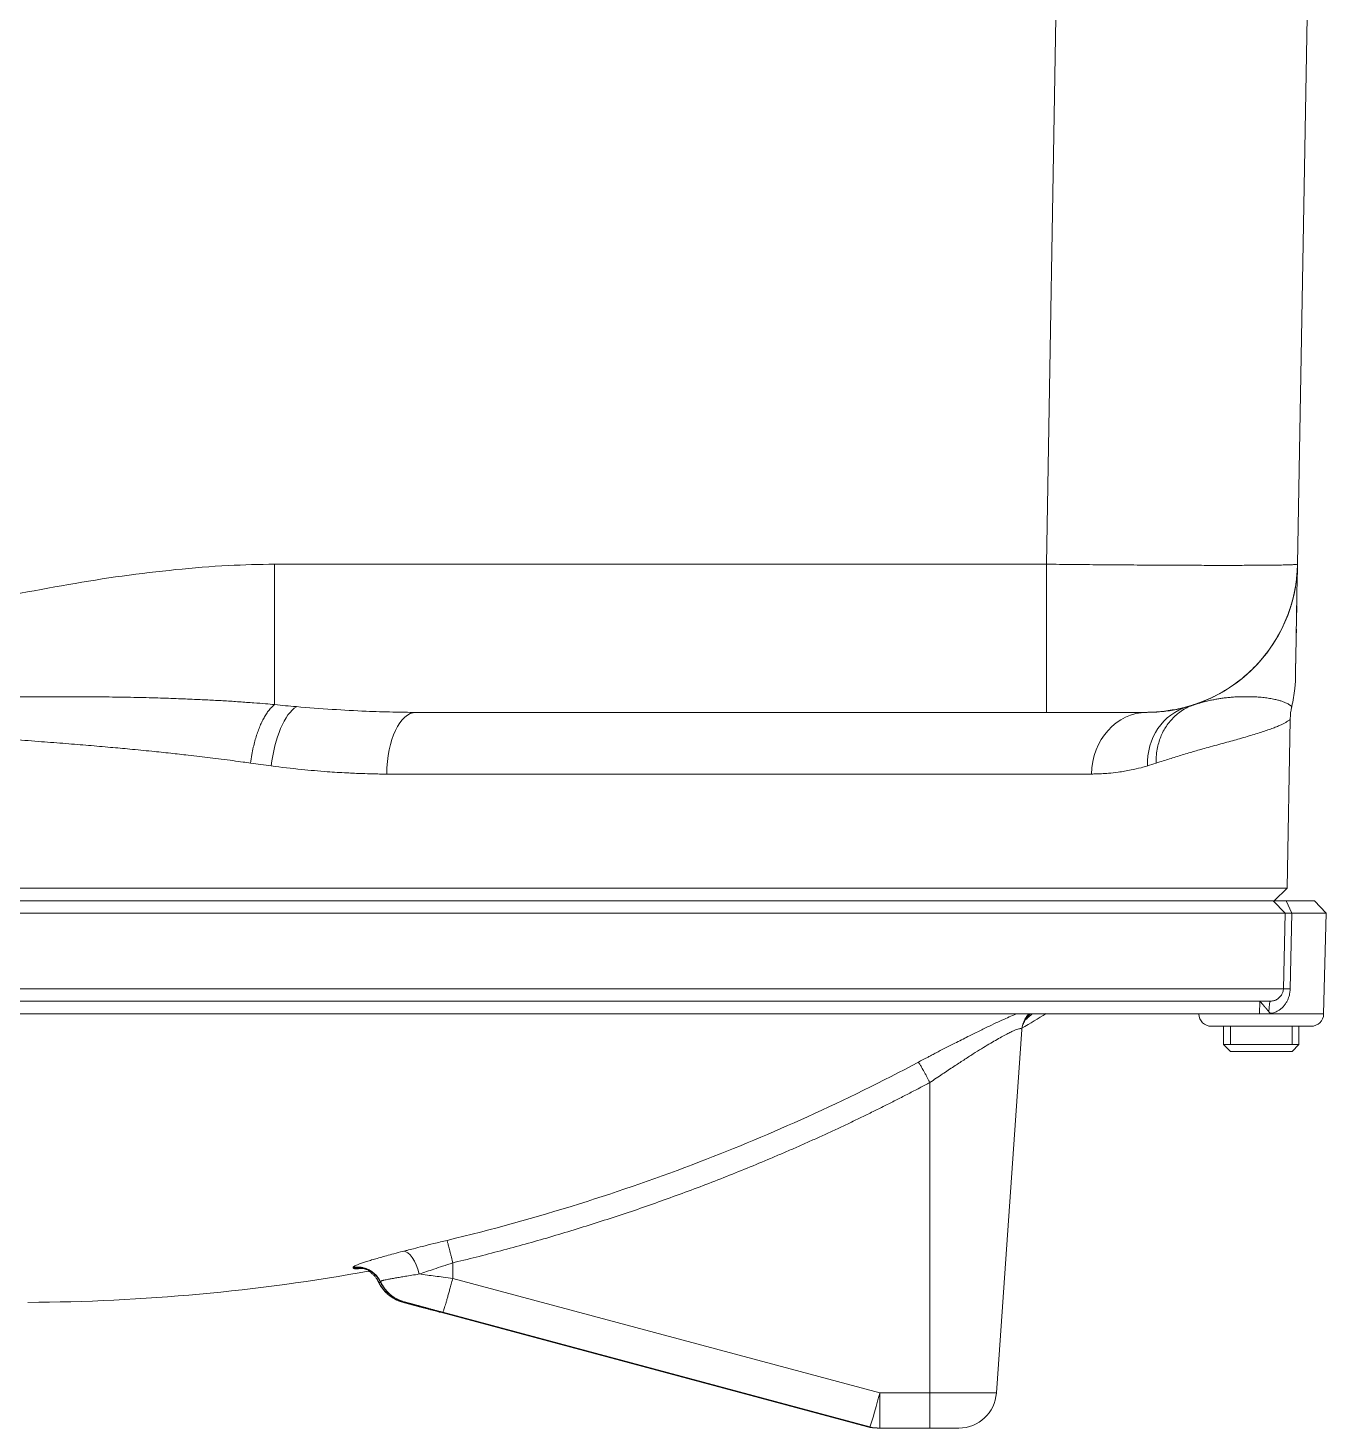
# Model space of a CAD drawing. Header units: millimetres. Extents: x -728 to 992, y -670 to 797.
# Drawn here: x 34.8 to 138.3, y -492.5 to -381 of the extents above; entities that cross this region are included whole.
import ezdxf

# ---------------------------------------------------------------- set-up
doc = ezdxf.new("R2010")
doc.units = ezdxf.units.MM
doc.linetypes.add('K5LT_THIN', pattern=[0])

# ---------------------------------------------------------------- blocks, each defined once
blk = doc.blocks.new('U12')
at = {"color": 7, "linetype": 'K5LT_THIN', "lineweight": 18}
for p, q in [((135.89, -423.67), (138.32, -284.48)), ((115.89, -423.67), (118.28, -286.45)), ((54.42, -423.67), (54.42, -434.85)), ((54.42, -423.67), (115.89, -423.67)), ((115.89, -423.67), (115.89, -435.47)), ((135.89, -423.67), (135.88, -424.22)), ((135.89, -423.67), (135.89, -423.67)), ((135.89, -423.67), (135.89, -423.67)), ((135.88, -424.22), (135.87, -424.82)), ((135.88, -424.22), (135.87, -424.82)), ((135.87, -424.82), (135.84, -426.11)), ((135.87, -424.82), (135.86, -425.13)), ((135.84, -426.11), (135.76, -431.13)), ((135.83, -426.98), (135.82, -427.52)), ((135.84, -426.11), (135.83, -426.6)), ((135.81, -427.8), (135.8, -428.32)), ((135.8, -428.84), (135.78, -429.46)), ((135.77, -430.14), (135.77, -430.14)), ((135.76, -431.13), (135.74, -432.07)), ((135.76, -431.13), (135.74, -432.01)), ((127.67, -434.85), (127.7, -434.84)), ((127.67, -434.85), (127.7, -434.84)), ((65.69, -435.47), (115.89, -435.47)), ((115.89, -435.47), (118.23, -435.47)), ((123.89, -435.47), (115.89, -435.47)), ((115.89, -435.47), (115.89, -435.47)), ((123.89, -435.47), (123.89, -435.47)), ((135.07, -449.47), (135.3, -436.03)), ((63.35, -440.38), (119.47, -440.38)), ((-135.07, -449.47), (135.07, -449.47)), ((135.07, -449.47), (134.03, -450.47)), ((-135, -451.46), (134.91, -451.46)), ((-134.05, -450.47), (133.96, -450.47)), ((133.96, -450.47), (134.99, -450.47)), ((134.91, -451.46), (133.96, -450.47)), ((134.91, -451.46), (134.76, -457.49)), ((134.99, -450.47), (137.23, -450.47)), ((135.44, -451.46), (134.99, -450.47)), ((135.44, -451.46), (135.3, -457.49)), ((135.44, -451.46), (136.93, -451.46)), ((136.93, -451.46), (138.18, -451.46)), ((138.18, -451.46), (137.23, -450.47)), ((137.97, -459.49), (138.18, -451.46)), ((134.76, -457.49), (-134.84, -457.49)), ((133.73, -458.47), (-133.84, -458.47)), ((132.89, -458.47), (132.87, -459.47)), ((132.87, -459.47), (-132.97, -459.47)), ((128.03, -459.49), (128.02, -459.47)), ((136.77, -459.49), (128.03, -459.49)), ((128.03, -459.49), (128.03, -459.49)), ((129.03, -460.47), (129.03, -460.47)), ((136.97, -460.47), (129.03, -460.47)), ((130, -460.47), (130, -461.92)), ((130.54, -460.47), (130.54, -461.92)), ((132.87, -459.47), (133.72, -459.47)), ((133.72, -459.43), (133.72, -459.47)), ((135.46, -460.47), (135.46, -461.92)), ((136, -460.47), (136, -461.92)), ((137.97, -459.49), (136.77, -459.49)), ((111.9, -489.67), (113.92, -460.74)), ((113.92, -460.74), (113.92, -460.74)), ((113.92, -460.74), (113.92, -460.74)), ((136, -461.92), (130, -461.92)), ((130, -461.92), (130.54, -462.47)), ((130.05, -461.92), (130, -461.92)), ((135.95, -461.92), (130.05, -461.92)), ((135.46, -462.47), (130.54, -462.47)), ((136, -461.92), (135.46, -462.47)), ((136, -461.92), (135.95, -461.92)), ((106.61, -464.95), (106.6, -489.67)), ((68.61, -479.32), (68.61, -480.56)), ((60.67, -479.68), (60.66, -479.68)), ((60.69, -479.73), (60.69, -479.73)), ((102.62, -489.67), (68.61, -480.56)), ((62.63, -480.72), (62.63, -480.72)), ((62.63, -480.72), (62.63, -480.72)), ((62.68, -480.81), (62.68, -480.8)), ((62.68, -480.81), (62.69, -480.84)), ((62.85, -480.84), (62.84, -480.81)), ((62.85, -480.84), (62.85, -480.84)), ((62.85, -480.84), (62.85, -480.84)), ((64.62, -482.44), (64.62, -482.44)), ((67.63, -483.25), (101.65, -492.36)), ((67.63, -483.25), (101.65, -492.36)), ((101.67, -492.36), (67.66, -483.25)), ((67.79, -483.25), (101.8, -492.36)), ((67.79, -483.25), (101.8, -492.36)), ((101.83, -492.36), (67.82, -483.25)), ((106.6, -489.67), (102.62, -489.67)), ((111.9, -489.67), (106.6, -489.67)), ((101.65, -492.36), (101.67, -492.36)), ((101.8, -492.36), (101.83, -492.36)), ((102.42, -492.47), (102.45, -492.47)), ((102.58, -492.47), (102.45, -492.47)), ((102.58, -492.47), (102.61, -492.47)), ((106.59, -492.47), (102.61, -492.47)), ((108.91, -492.47), (106.59, -492.47))]:
    blk.add_line(p, q, dxfattribs=at)
for centre, radius, start, end in [((123.89, -423.47), 12, 270, 359), ((123.89, -423.47), 12, 270, 270.0000181421785), ((123.89, -423.47), 12, 280.6951, 284.5091), ((34.07, -325.46), 157, 300.5781, 301.4016), ((129.03, -459.47), 1, 181.5, 270), ((136.97, -459.47), 1, 270, 358.5), ((34.07, -325.46), 157, 270.2556, 280.2483), ((108.91, -489.47), 3, 270, 356), ((102.42, -489.47), 3, 255.001, 270), ((102.58, -489.47), 3, 255.001, 270)]:
    blk.add_arc(centre, radius, start, end, dxfattribs=at)
for centre, major_axis, ratio, start_param, end_param in [((56.15, -439.83), (-0.62, -4.96), 0.399621, 3.442613, 4.744362), ((65.69, -440.47), (0, -5), 0.468479, 3.141593, 4.694936), ((123.89, -440.47), (0, -5), 0.883475, 3.141593, 4.694936), ((128.51, -439.83), (1.36, -4.81), 0.909706, 3.143759, 4.443341), ((133.73, -459.47), (0, 1), 0.123224, 0, 1.419721), ((65.06, -480.34), (-0.5, 1.94), 0.443499, 4.669463, 6.189851), ((65.4, -479.54), (0, -3), 0.999991, 5.147734, 6.021386), ((65.4, -479.54), (0, -3), 0.999991, 5.158853, 6.021386), ((65.56, -479.54), (0, -3), 0.999991, 5.147766, 6.021386), ((65.55, -479.54), (0, -3), 0.999991, 5.1588, 6.021386), ((102.61, -489.47), (0.78, 2.9), 0.022187, 3.142689, 4.646055), ((102.61, -489.47), (0, 3), 0.004236, 3.141593, 4.642576), ((106.59, -489.47), (0, 3), 0.004236, 3.141593, 4.642576), ((102.42, -489.47), (0, -3), 0.999991, 6.021386, 6.283185), ((102.42, -489.47), (0.78, 2.9), 0.014004, 3.140496, 3.141593), ((102.45, -489.47), (0.78, 2.9), 0.022187, 3.142689, 3.293098), ((102.45, -489.47), (0, -3), 0.999991, 6.021386, 6.283185), ((102.58, -489.47), (0.78, 2.9), 0.014004, 3.140496, 3.141593), ((102.58, -489.47), (0, -3), 0.999991, 6.021386, 6.283185), ((102.61, -489.47), (0, -3), 0.999991, 6.021386, 6.283185), ((102.45, -489.47), (0, 3), 0.004236, 3.141593, 3.185681)]:
    blk.add_ellipse(centre, major_axis=major_axis, ratio=ratio, start_param=start_param, end_param=end_param, dxfattribs=at)
for points, knots in [([(-54.42, -423.67), (-51.65, -423.77), (-48.89, -423.87), (-43.25, -424.44), (-40.39, -424.88), (-34.63, -425.86), (-31.71, -426.47), (-25.85, -427.72), (-22.9, -428.44), (-16.96, -429.79), (-13.98, -430.58), (-8, -431.7), (-5, -432.35), (1, -432.6), (4, -432.3), (9.99, -431.49), (12.99, -430.69), (18.94, -429.38), (21.92, -428.63), (27.81, -427.31), (30.74, -426.65), (36.55, -425.53), (39.44, -425), (45.13, -424.23), (47.96, -423.92), (51.97, -423.71), (53.2, -423.69), (54.42, -423.67)], [0, 0, 0, 0, 0.080358, 0.080358, 0.160716, 0.160716, 0.241074, 0.241074, 0.321432, 0.321432, 0.401791, 0.401791, 0.482149, 0.482149, 0.562507, 0.562507, 0.642865, 0.642865, 0.723223, 0.723223, 0.803581, 0.803581, 0.883939, 0.883939, 0.964297, 0.964297, 1, 1, 1, 1]), ([(115.89, -435.47), (116.14, -435.47), (116.38, -435.47), (116.86, -435.47), (117.11, -435.47), (117.68, -435.47), (118, -435.47), (118.64, -435.47), (118.96, -435.47), (119.52, -435.47), (119.77, -435.47), (120.17, -435.47), (120.33, -435.47), (120.74, -435.47), (120.98, -435.47), (121.44, -435.47), (121.65, -435.47), (122.06, -435.47), (122.25, -435.47), (122.62, -435.47), (122.8, -435.47), (123.11, -435.47), (123.25, -435.47), (123.48, -435.47), (123.55, -435.47), (123.65, -435.47), (123.66, -435.47), (123.74, -435.47), (123.8, -435.47), (123.84, -435.47), (123.85, -435.47), (123.87, -435.47), (123.87, -435.47), (123.88, -435.47), (123.88, -435.47), (123.88, -435.47), (123.88, -435.47), (123.87, -435.47), (123.87, -435.47), (123.87, -435.47), (123.87, -435.47), (123.86, -435.47), (123.86, -435.47), (123.86, -435.47), (123.85, -435.47), (123.85, -435.47), (123.85, -435.47), (123.85, -435.47), (123.85, -435.47), (123.85, -435.47), (123.85, -435.47), (123.85, -435.47), (123.86, -435.47), (123.86, -435.47), (123.87, -435.47), (123.88, -435.47), (123.88, -435.47), (123.89, -435.47), (123.89, -435.47), (123.9, -435.47), (123.91, -435.47), (123.92, -435.47), (123.92, -435.47), (123.96, -435.47), (123.99, -435.46), (124.05, -435.46), (124.08, -435.46), (124.12, -435.46), (124.13, -435.46), (124.18, -435.46), (124.23, -435.46), (124.31, -435.46), (124.33, -435.46), (124.42, -435.45), (124.48, -435.45), (124.62, -435.44), (124.71, -435.44), (124.86, -435.43), (124.93, -435.42), (125, -435.41), (125, -435.41), (125.09, -435.4), (125.18, -435.4), (125.41, -435.37), (125.54, -435.35), (125.85, -435.31), (126.02, -435.28), (126.43, -435.19), (126.66, -435.13), (126.92, -435.08), (126.94, -435.07), (127.06, -435.04), (127.15, -435.01), (127.39, -434.94), (127.53, -434.9), (128.05, -434.71), (128.43, -434.58), (129.3, -434.19), (129.8, -433.92), (130.75, -433.33), (131.2, -432.99), (132.07, -432.26), (132.47, -431.87), (133.23, -431.02), (133.58, -430.57), (134.2, -429.62), (134.48, -429.13), (134.96, -428.12), (135.17, -427.6), (135.5, -426.54), (135.63, -426.01), (135.81, -424.94), (135.86, -424.4), (135.88, -423.8), (135.88, -423.74), (135.89, -423.68)], [0.002338, 0.002338, 0.002338, 0.002338, 0.729279, 0.729279, 1.458559, 1.458559, 2.457941, 2.457941, 3.464167, 3.464167, 4.307911, 4.307911, 4.867822, 4.867822, 5.794572, 5.794572, 6.696494, 6.696494, 7.612027, 7.612027, 8.622671, 8.622671, 9.620176, 9.620176, 10.521748, 10.521748, 10.607962, 10.607962, 11.59123, 11.59123, 11.930172, 11.930172, 12.091889, 12.091889, 12.124427, 12.124427, 12.156965, 12.156965, 12.186503, 12.186503, 12.219041, 12.219041, 12.251579, 12.251579, 12.284117, 12.284117, 12.316655, 12.316655, 12.349193, 12.349193, 12.381732, 12.381732, 12.41427, 12.41427, 12.446808, 12.446808, 12.463347, 12.463347, 12.469546, 12.469546, 12.496808, 12.496808, 12.502084, 12.502084, 12.602511, 12.602511, 12.692779, 12.692779, 12.712666, 12.712666, 12.860698, 12.860698, 12.932976, 12.932976, 13.112247, 13.112247, 13.373595, 13.373595, 13.570702, 13.570702, 13.575064, 13.575064, 13.84735, 13.84735, 14.254832, 14.254832, 14.772565, 14.772565, 15.489512, 15.489512, 15.554461, 15.554461, 15.858557, 15.858557, 16.295105, 16.295105, 17.495186, 17.495186, 19.158753, 19.158753, 20.840942, 20.840942, 22.532673, 22.532673, 24.224718, 24.224718, 25.907668, 25.907668, 27.572317, 27.572317, 29.209931, 29.209931, 30.811734, 30.811734, 30.99164, 30.99164, 30.99164, 30.99164]), ([(135.89, -423.68), (135.89, -423.69), (135.89, -423.69), (135.88, -423.75), (135.88, -423.79), (135.88, -423.89), (135.88, -423.95), (135.88, -424.01), (135.88, -424.01), (135.87, -424.02), (135.87, -424.02), (135.87, -424.07), (135.87, -424.12), (135.86, -424.24), (135.86, -424.31), (135.83, -424.62), (135.81, -424.87), (135.71, -425.59), (135.61, -426.06), (135.35, -427.06), (135.18, -427.57), (134.75, -428.59), (134.5, -429.09), (133.94, -430.05), (133.62, -430.51), (132.91, -431.4), (132.53, -431.81), (131.7, -432.59), (131.26, -432.95), (130.33, -433.6), (129.85, -433.9), (128.84, -434.41), (128.33, -434.63), (127.75, -434.83), (127.71, -434.84), (127.43, -434.93), (127.19, -434.99), (126.94, -435.07), (126.92, -435.08), (126.66, -435.14), (126.43, -435.19), (126.2, -435.24), (126.19, -435.24), (125.79, -435.29), (125.4, -435.36), (125, -435.41), (125, -435.41), (124.86, -435.43), (124.73, -435.44), (124.37, -435.46), (124.14, -435.46), (123.91, -435.47), (123.9, -435.47), (123.89, -435.47)], [0.015918, 0.015918, 0.015918, 0.015918, 0.047753, 0.047753, 0.31014, 0.31014, 0.633394, 0.633394, 0.652114, 0.652114, 0.67044, 0.67044, 0.939767, 0.939767, 1.336064, 1.336064, 2.703962, 2.703962, 5.423842, 5.423842, 8.494397, 8.494397, 11.621558, 11.621558, 14.789502, 14.789502, 17.981357, 17.981357, 21.179426, 21.179426, 24.365681, 24.365681, 27.522303, 27.522303, 27.770264, 27.770264, 29.169318, 29.169318, 29.292018, 29.292018, 30.632715, 30.632715, 30.645321, 30.645321, 32.906915, 32.906915, 32.915157, 32.915157, 33.679783, 33.679783, 34.943947, 34.943947, 35, 35, 35, 35]), ([(135.43, -435), (135.54, -434.53), (135.62, -434.07), (135.71, -433.2), (135.73, -432.68), (135.73, -432.58), (135.73, -432.58), (135.73, -432.57), (135.73, -432.57), (135.73, -432.56), (135.73, -432.56), (135.73, -432.55), (135.73, -432.55), (135.73, -432.55), (135.73, -432.55), (135.73, -432.54), (135.73, -432.54), (135.73, -432.54), (135.73, -432.54), (135.73, -432.53), (135.73, -432.52), (135.73, -432.51), (135.73, -432.5), (135.73, -432.48), (135.73, -432.47), (135.73, -432.46), (135.73, -432.45), (135.73, -432.41), (135.73, -432.39), (135.73, -432.33), (135.74, -432.3), (135.74, -432.22), (135.74, -432.18), (135.74, -432.1), (135.74, -432.07), (135.74, -432), (135.74, -431.96), (135.74, -431.92), (135.74, -431.92), (135.74, -431.92)], [0.009068, 0.009068, 0.009068, 0.009068, 4.865586, 4.865586, 8.529155, 8.529155, 8.912016, 8.912016, 9.260883, 9.260883, 9.609751, 9.609751, 9.942659, 9.942659, 10.275568, 10.275568, 10.608476, 10.608476, 10.941385, 10.941385, 12.307516, 12.307516, 13.673647, 13.673647, 15.039778, 15.039778, 16.40591, 16.40591, 19.401384, 19.401384, 22.396858, 22.396858, 25.829224, 25.829224, 28.245126, 28.245126, 30.661028, 30.661028, 30.70432, 30.70432, 30.70432, 30.70432]), ([(135.74, -432.07), (135.74, -432.07), (135.74, -432.07), (135.74, -432.07), (135.74, -432.07), (135.74, -432.08), (135.74, -432.08), (135.74, -432.09), (135.74, -432.09), (135.74, -432.1), (135.74, -432.11), (135.74, -432.14), (135.74, -432.16), (135.74, -432.21), (135.74, -432.23), (135.74, -432.29), (135.73, -432.32), (135.73, -432.37), (135.73, -432.4), (135.73, -432.44), (135.73, -432.47), (135.73, -432.51), (135.73, -432.53), (135.73, -432.57), (135.73, -432.39), (135.73, -432.43), (135.73, -432.46), (135.73, -432.48), (135.73, -432.49), (135.73, -432.5), (135.73, -432.5), (135.73, -432.51), (135.73, -432.5), (135.73, -432.51), (135.73, -432.48), (135.73, -432.48), (135.73, -432.69), (135.73, -432.69)], [8.43841, 8.43841, 8.43841, 8.43841, 8.44276, 8.44276, 8.490568, 8.490568, 8.549635, 8.549635, 8.66777, 8.66777, 8.904039, 8.904039, 9.376578, 9.376578, 10.132288, 10.132288, 10.887998, 10.887998, 11.643707, 11.643707, 12.399417, 12.399417, 13.155127, 13.155127, 13.910837, 13.910837, 14.666546, 14.666546, 15.422256, 15.422256, 16.177966, 16.177966, 16.933676, 16.933676, 17.689386, 17.689386, 18, 18, 18, 18]), ([(-54.42, -434.85), (-53.77, -434.79), (-52.53, -434.69), (-50.82, -434.58), (-49.34, -434.49), (-47.99, -434.43), (-46.62, -434.37), (-45.16, -434.32), (-43.59, -434.28), (-41.89, -434.25), (-40.11, -434.23), (-38.24, -434.22), (-36.25, -434.22), (-34.14, -434.23), (-31.71, -434.25), (-29, -434.29), (-25.96, -434.36), (-22.99, -434.43), (-20.2, -434.51), (-17.65, -434.58), (-15.24, -434.66), (-12.93, -434.74), (-10.73, -434.8), (-8.63, -434.86), (-6.54, -434.92), (-4.45, -434.96), (-2.33, -434.99), (-0.17, -435.01), (2, -435), (4.13, -434.97), (6.07, -434.93), (7.91, -434.88), (9.75, -434.83), (11.73, -434.77), (13.73, -434.71), (15.82, -434.64), (18.13, -434.57), (20.74, -434.49), (23.51, -434.42), (26.21, -434.35), (28.79, -434.3), (31.27, -434.26), (33.59, -434.23), (35.62, -434.22), (37.43, -434.22), (39.19, -434.22), (41.03, -434.24), (42.95, -434.27), (44.81, -434.31), (46.51, -434.37), (47.96, -434.43), (49.25, -434.49), (50.44, -434.55), (51.61, -434.63), (52.69, -434.71), (53.63, -434.78), (54.18, -434.83), (54.42, -434.85)], [0, 0, 0, 0, 0.019111, 0.035075, 0.047894, 0.059707, 0.071831, 0.084945, 0.099862, 0.115365, 0.131976, 0.149215, 0.167373, 0.187151, 0.20744, 0.234301, 0.262144, 0.291097, 0.31601, 0.338909, 0.361163, 0.382136, 0.402206, 0.421467, 0.439931, 0.459284, 0.478657, 0.498051, 0.518452, 0.538132, 0.556356, 0.57173, 0.588874, 0.606825, 0.625584, 0.64358, 0.664239, 0.689057, 0.715295, 0.740192, 0.7634, 0.78665, 0.808476, 0.827203, 0.842907, 0.858716, 0.875994, 0.893891, 0.911906, 0.92706, 0.940336, 0.951605, 0.962614, 0.973232, 0.984192, 0.993115, 1, 1, 1, 1]), ([(127.7, -434.84), (127.88, -434.79), (128.21, -434.69), (128.66, -434.58), (129.04, -434.49), (129.38, -434.43), (129.71, -434.37), (130.06, -434.32), (130.43, -434.28), (130.81, -434.25), (131.2, -434.23), (131.59, -434.22), (131.98, -434.22), (132.37, -434.23), (132.8, -434.25), (133.24, -434.29), (133.68, -434.36), (134.06, -434.43), (134.38, -434.51), (134.63, -434.58), (134.83, -434.66), (135, -434.74), (135.14, -434.8), (135.24, -434.86), (135.32, -434.92), (135.38, -434.96), (135.42, -434.99), (135.43, -435), (135.43, -435), (135.43, -435)], [0.0010647, 0.0010647, 0.0010647, 0.0010647, 0.0191108, 0.0350753, 0.0478935, 0.0597072, 0.0718309, 0.0849454, 0.0998619, 0.1153646, 0.1319764, 0.1492149, 0.1673727, 0.1871506, 0.2074405, 0.2343006, 0.2621436, 0.2910966, 0.3160104, 0.3389093, 0.3611631, 0.3821363, 0.402206, 0.4214673, 0.4399308, 0.4592836, 0.4786571, 0.4980512, 0.498678, 0.498678, 0.498678, 0.498678]), ([(52.5, -439.51), (52.53, -439.29), (52.59, -438.86), (52.71, -438.27), (52.84, -437.76), (52.98, -437.29), (53.14, -436.85), (53.3, -436.44), (53.48, -436.06), (53.67, -435.73), (53.87, -435.41), (54.08, -435.16), (54.27, -434.97), (54.38, -434.89), (54.42, -434.85)], [0, 0, 0, 0, 0.108692, 0.204974, 0.287771, 0.371129, 0.45295, 0.53435, 0.61509, 0.69647, 0.777276, 0.870588, 0.944438, 1, 1, 1, 1]), ([(56.15, -435.01), (57.1, -435.1), (58.96, -435.24), (61.52, -435.38), (63.75, -435.45), (65.07, -435.47), (65.69, -435.47)], [0, 0, 0, 0, 0.297161, 0.580295, 0.802517, 1, 1, 1, 1]), ([(124.63, -439.52), (124.62, -439.29), (124.63, -438.87), (124.72, -438.29), (124.86, -437.78), (125.03, -437.31), (125.25, -436.87), (125.51, -436.46), (125.81, -436.08), (126.14, -435.74), (126.53, -435.43), (126.93, -435.17), (127.32, -434.98), (127.56, -434.89), (127.66, -434.86)], [0, 0, 0, 0, 0.1082549, 0.2025272, 0.2843847, 0.3666938, 0.4491865, 0.5303058, 0.6111041, 0.6926249, 0.7737678, 0.8674016, 0.9424492, 0.9984367, 0.9984367, 0.9984367, 0.9984367]), ([(126.19, -435.24), (126.36, -435.21), (126.53, -435.17), (126.78, -435.11), (126.87, -435.09), (126.96, -435.07)], [84.79563, 84.79563, 84.79563, 84.79563, 104.492746, 104.492746, 115.201366, 115.201366, 115.201366, 115.201366]), ([(135.43, -435), (135.43, -435.02), (135.42, -435.04), (135.41, -435.08), (135.41, -435.11), (135.39, -435.18), (135.38, -435.23), (135.36, -435.36), (135.35, -435.42), (135.33, -435.56), (135.33, -435.63), (135.32, -435.77), (135.31, -435.84), (135.31, -435.95), (135.3, -435.99), (135.3, -436.03)], [0, 0, 0, 0, 0.811423, 0.811423, 2.028558, 2.028558, 4.462827, 4.462827, 7.662827, 7.662827, 10.862827, 10.862827, 14.062827, 14.062827, 16, 16, 16, 16]), ([(-52.53, -439.52), (-52.07, -439.45), (-51.21, -439.34), (-49.94, -439.17), (-48.66, -439.01), (-47.31, -438.85), (-45.93, -438.7), (-44.55, -438.56), (-43.06, -438.41), (-41.29, -438.25), (-39.26, -438.07), (-37.05, -437.89), (-34.86, -437.73), (-32.54, -437.56), (-30.14, -437.39), (-27.58, -437.23), (-25.01, -437.06), (-22.39, -436.91), (-19.78, -436.76), (-17.16, -436.62), (-14.62, -436.49), (-12.19, -436.37), (-9.87, -436.27), (-7.6, -436.18), (-5.29, -436.11), (-2.96, -436.05), (-0.7, -436.03), (1.31, -436.03), (3.16, -436.06), (4.88, -436.09), (6.62, -436.15), (8.34, -436.21), (10.1, -436.28), (11.91, -436.36), (13.78, -436.45), (15.74, -436.54), (17.93, -436.66), (20.34, -436.79), (23.07, -436.95), (25.9, -437.12), (28.75, -437.3), (31.35, -437.47), (33.7, -437.64), (35.8, -437.8), (37.75, -437.95), (39.58, -438.1), (41.28, -438.25), (42.95, -438.4), (44.55, -438.56), (46.11, -438.72), (47.38, -438.86), (48.42, -438.98), (49.3, -439.08), (50.19, -439.19), (51.06, -439.31), (51.83, -439.42), (52.3, -439.48), (52.5, -439.51)], [0, 0, 0, 0, 0.014157, 0.026713, 0.03952, 0.053037, 0.066866, 0.080102, 0.093894, 0.110992, 0.13236, 0.153464, 0.175527, 0.195894, 0.21996, 0.243834, 0.268893, 0.292667, 0.317379, 0.341934, 0.365745, 0.388069, 0.40936, 0.429978, 0.450963, 0.473119, 0.49411, 0.513291, 0.528598, 0.54502, 0.560686, 0.576928, 0.592836, 0.609389, 0.626519, 0.644519, 0.663986, 0.687397, 0.711803, 0.74053, 0.767048, 0.7928, 0.814273, 0.834582, 0.853311, 0.870908, 0.888002, 0.903134, 0.920104, 0.934891, 0.948745, 0.957951, 0.966478, 0.975614, 0.985357, 0.993809, 1, 1, 1, 1]), ([(124.63, -439.52), (124.82, -439.45), (125.18, -439.34), (125.69, -439.17), (126.2, -439.01), (126.71, -438.85), (127.22, -438.7), (127.71, -438.56), (128.23, -438.41), (128.82, -438.25), (129.45, -438.07), (130.11, -437.89), (130.71, -437.73), (131.31, -437.56), (131.89, -437.39), (132.45, -437.23), (132.96, -437.06), (133.43, -436.91), (133.85, -436.76), (134.21, -436.62), (134.51, -436.49), (134.76, -436.37), (134.95, -436.27), (135.09, -436.18), (135.21, -436.11), (135.28, -436.05), (135.3, -436.03), (135.3, -436.03), (135.3, -436.03)], [0, 0, 0, 0, 0.0141568, 0.0267127, 0.0395204, 0.0530365, 0.066866, 0.0801016, 0.0938944, 0.1109918, 0.1323597, 0.1534642, 0.1755265, 0.1958939, 0.2199603, 0.2438344, 0.2688926, 0.2926668, 0.3173789, 0.3419337, 0.3657452, 0.3880689, 0.4093599, 0.4299779, 0.4509635, 0.4731191, 0.4941103, 0.4999489, 0.4999489, 0.4999489, 0.4999489]), ([(54.15, -439.74), (54.95, -439.84), (56.44, -440.01), (58.45, -440.19), (60.06, -440.29), (61.26, -440.34), (62.13, -440.37), (62.7, -440.38), (63.08, -440.38), (63.28, -440.38), (63.35, -440.38)], [0, 0, 0, 0, 0.259776, 0.482105, 0.65078, 0.785114, 0.874668, 0.936489, 0.974787, 1, 1, 1, 1]), ([(119.47, -440.38), (119.61, -440.38), (119.88, -440.37), (120.33, -440.36), (120.91, -440.32), (121.7, -440.23), (122.57, -440.08), (123.34, -439.9), (123.76, -439.79), (123.93, -439.74)], [0, 0, 0, 0, 0.084344, 0.170956, 0.285512, 0.455654, 0.691649, 0.879894, 1, 1, 1, 1]), ([(134.91, -451.46), (134.92, -451.46), (134.93, -451.46), (134.99, -451.46), (135.06, -451.46), (135.14, -451.46), (135.22, -451.46), (135.28, -451.46), (135.33, -451.46), (135.38, -451.46), (135.42, -451.46), (135.44, -451.46)], [0, 0, 0, 0, 2.724179, 4.245928, 6.011843, 7.720693, 8.983358, 9.853421, 10.506048, 11.221574, 12, 12, 12, 12]), ([(133.72, -459.43), (133.8, -459.43), (133.96, -459.4), (134.18, -459.33), (134.37, -459.23), (134.55, -459.1), (134.73, -458.94), (134.89, -458.75), (135.03, -458.53), (135.14, -458.31), (135.21, -458.09), (135.26, -457.89), (135.28, -457.72), (135.3, -457.59), (135.3, -457.52), (135.3, -457.49)], [0, 0, 0, 0, 0.093864, 0.177694, 0.262275, 0.344572, 0.437653, 0.534522, 0.631452, 0.720585, 0.798916, 0.869355, 0.928936, 0.9712, 1, 1, 1, 1]), ([(133.73, -458.47), (133.79, -458.47), (133.89, -458.46), (134.03, -458.43), (134.16, -458.38), (134.29, -458.31), (134.41, -458.22), (134.52, -458.11), (134.61, -457.99), (134.67, -457.87), (134.72, -457.75), (134.75, -457.64), (134.76, -457.55), (134.76, -457.51), (134.76, -457.49)], [0, 0, 0, 0, 0.094964, 0.178139, 0.263344, 0.356278, 0.458689, 0.558677, 0.658837, 0.753305, 0.834655, 0.915462, 0.968742, 1, 1, 1, 1]), ([(134.76, -457.49), (134.76, -457.49), (134.78, -457.49), (134.84, -457.49), (134.92, -457.49), (135.02, -457.49), (135.15, -457.49), (135.25, -457.49), (135.3, -457.49)], [0, 0, 0, 0, 0.192643, 0.360623, 0.512551, 0.664698, 0.830052, 1, 1, 1, 1]), ([(132.89, -458.47), (132.89, -458.47), (132.89, -458.47), (132.9, -458.47), (132.9, -458.48), (132.9, -458.48), (132.9, -458.49), (132.91, -458.49), (132.91, -458.5), (132.92, -458.5), (132.92, -458.51), (132.93, -458.52), (132.94, -458.53), (132.94, -458.53), (132.95, -458.54), (132.96, -458.55), (132.97, -458.57), (132.99, -458.59), (133.03, -458.63), (133.07, -458.68), (133.12, -458.74), (133.17, -458.8), (133.21, -458.84), (133.23, -458.87), (133.26, -458.9), (133.28, -458.93), (133.3, -458.96), (133.33, -458.98), (133.35, -459.01), (133.38, -459.04), (133.41, -459.08), (133.43, -459.11), (133.46, -459.14), (133.49, -459.17), (133.52, -459.21), (133.55, -459.24), (133.58, -459.28), (133.6, -459.3), (133.61, -459.31)], [0, 0, 0, 0, 0.015626, 0.0309306, 0.0464466, 0.0621217, 0.0778505, 0.093687, 0.1095781, 0.1255333, 0.1414941, 0.1575321, 0.1736317, 0.1898479, 0.2061108, 0.2243868, 0.2446269, 0.2785876, 0.3290267, 0.398037, 0.4711236, 0.5303803, 0.5737123, 0.6020965, 0.6287042, 0.6539347, 0.6795603, 0.7061743, 0.7333692, 0.7613302, 0.7894622, 0.8181853, 0.8473239, 0.877126, 0.907194, 0.9378013, 0.9687301, 0.9999993, 0.9999993, 0.9999993, 0.9999993]), ([(132.89, -458.47), (132.89, -458.47), (132.89, -458.47), (132.89, -458.47), (132.89, -458.47), (132.89, -458.47), (132.89, -458.47), (132.89, -458.47), (132.89, -458.47), (132.89, -458.47), (132.89, -458.47), (132.89, -458.47), (132.89, -458.47), (132.89, -458.47), (132.89, -458.47), (132.89, -458.47), (132.89, -458.47), (132.89, -458.47)], [0, 0, 0, 0, 0.088922, 0.165707, 0.233885, 0.29401, 0.351379, 0.40652, 0.461817, 0.53909, 0.620419, 0.704202, 0.766756, 0.828288, 0.887514, 0.944812, 1, 1, 1, 1]), ([(133.72, -459.43), (133.72, -459.43), (133.71, -459.42), (133.69, -459.4), (133.66, -459.37), (133.63, -459.33), (133.61, -459.31)], [0, 0, 0, 0, 0.1084202, 0.2200529, 0.5172462, 0.9999931, 0.9999931, 0.9999931, 0.9999931]), ([(113.54, -459.47), (113.42, -459.51), (113.14, -459.63), (112.64, -459.85), (112.03, -460.13), (111.32, -460.46), (110.52, -460.85), (109.6, -461.31), (108.67, -461.78), (107.82, -462.21), (107.22, -462.52), (106.81, -462.74), (106.54, -462.88), (106.3, -463.01), (106.08, -463.12), (105.88, -463.23), (105.75, -463.3), (105.69, -463.33)], [0.3302582, 0.3302582, 0.3302582, 0.3302582, 0.3733298, 0.4312519, 0.4924775, 0.5547958, 0.6251737, 0.6975466, 0.7804051, 0.8438903, 0.8922011, 0.9165597, 0.9366237, 0.9540945, 0.9706107, 0.9864797, 1, 1, 1, 1]), ([(114.51, -459.47), (114.47, -459.51), (114.37, -459.61), (114.23, -459.8), (114.1, -460.04), (114, -460.29), (113.95, -460.5), (113.94, -460.62), (113.93, -460.66)], [0.2444853, 0.2444853, 0.2444853, 0.2444853, 0.334996, 0.4743891, 0.6178443, 0.7627998, 0.8895094, 0.9575484, 0.9575484, 0.9575484, 0.9575484]), ([(114.61, -459.47), (114.61, -459.47), (114.53, -459.54), (114.39, -459.68), (114.22, -459.9), (114.09, -460.14), (113.99, -460.39), (113.95, -460.58), (113.93, -460.69), (113.93, -460.71)], [0.1665531, 0.1665531, 0.1665531, 0.1665531, 0.1788309, 0.3348745, 0.474218, 0.6176243, 0.7625278, 0.8893115, 0.9297548, 0.9297548, 0.9297548, 0.9297548]), ([(113.93, -460.71), (113.93, -460.68), (113.93, -460.66), (113.95, -460.59), (113.95, -460.56), (113.98, -460.46), (114, -460.4), (114.04, -460.27), (114.07, -460.22), (114.12, -460.11), (114.14, -460.07), (114.19, -459.99), (114.21, -459.96), (114.24, -459.91), (114.26, -459.89), (114.28, -459.86), (114.29, -459.85), (114.3, -459.84), (114.31, -459.83), (114.31, -459.83)], [0.660466, 0.660466, 0.660466, 0.660466, 1.732602, 1.732602, 2.972169, 2.972169, 5.700832, 5.700832, 8.429495, 8.429495, 11.158159, 11.158159, 13.869867, 13.869867, 16.514739, 16.514739, 18.618599, 18.618599, 22, 22, 22, 22]), ([(114.22, -459.94), (114.23, -459.94), (114.34, -459.85), (114.52, -459.7), (114.68, -459.55), (114.75, -459.48), (114.76, -459.47)], [0.7826936, 0.7826936, 0.7826936, 0.7826936, 0.7852842, 0.8422453, 0.8967808, 0.914614, 0.914614, 0.914614, 0.914614]), ([(113.92, -460.74), (113.93, -460.71), (113.91, -460.67), (113.82, -460.65), (113.69, -460.67), (113.53, -460.72), (113.32, -460.81), (113.06, -460.93), (112.72, -461.1), (112.31, -461.32), (111.84, -461.59), (111.31, -461.9), (110.71, -462.26), (110.04, -462.68), (109.3, -463.16), (108.49, -463.69), (107.58, -464.29), (106.94, -464.72), (106.61, -464.95)], [0.0025527, 0.0025527, 0.0025527, 0.0025527, 0.0603348, 0.1128782, 0.1568916, 0.2012597, 0.2457048, 0.2960371, 0.3495253, 0.4082331, 0.4682765, 0.5298693, 0.5954248, 0.6652774, 0.7404106, 0.817348, 0.9037308, 1, 1, 1, 1]), ([(68.15, -477.52), (71.7, -476.67), (78.47, -474.8), (88.05, -471.46), (97.06, -467.69), (102.8, -464.87), (105.69, -463.33)], [0, 0, 0, 0, 0.271888, 0.523583, 0.755602, 1, 1, 1, 1]), ([(105.69, -463.33), (105.7, -463.34), (105.73, -463.38), (105.79, -463.47), (105.86, -463.59), (105.94, -463.73), (106.04, -463.91), (106.15, -464.1), (106.27, -464.32), (106.39, -464.54), (106.5, -464.75), (106.57, -464.88), (106.61, -464.95)], [0, 0, 0, 0, 0.124575, 0.23321, 0.329967, 0.42889, 0.530759, 0.631411, 0.732439, 0.831284, 0.920369, 1, 1, 1, 1]), ([(68.61, -479.32), (68.74, -479.29), (68.87, -479.25), (69.66, -479.06), (70.31, -478.9), (71.62, -478.56), (72.27, -478.39), (73.57, -478.04), (74.22, -477.86), (75.52, -477.5), (76.17, -477.31), (77.46, -476.93), (78.1, -476.73), (79.39, -476.33), (80.03, -476.13), (81.31, -475.72), (81.95, -475.51), (83.23, -475.08), (83.87, -474.86), (85.14, -474.41), (85.77, -474.18), (87.04, -473.72), (87.67, -473.49), (88.93, -473.01), (89.56, -472.77), (90.81, -472.27), (91.44, -472.02), (92.68, -471.51), (93.3, -471.25), (94.23, -470.86), (94.54, -470.73), (95.16, -470.46), (95.47, -470.33), (96.09, -470.06), (96.4, -469.92), (97.01, -469.65), (97.32, -469.51), (97.93, -469.23), (98.24, -469.09), (98.85, -468.81), (99.16, -468.67), (99.77, -468.38), (100.07, -468.24), (100.68, -467.95), (100.98, -467.8), (101.58, -467.51), (101.89, -467.36), (102.49, -467.06), (102.8, -466.91), (103.4, -466.61), (103.7, -466.46), (104.3, -466.15), (104.6, -466), (105.19, -465.69), (105.49, -465.54), (106.07, -465.24), (106.34, -465.09), (106.61, -464.95)], [0.0354931, 0.0354931, 0.0354931, 0.0354931, 0.0446713, 0.0446713, 0.0892361, 0.0892361, 0.1339374, 0.1339374, 0.1785054, 0.1785054, 0.2232322, 0.2232322, 0.2677907, 0.2677907, 0.3125217, 0.3125217, 0.3570655, 0.3570655, 0.401798, 0.401798, 0.4463382, 0.4463382, 0.4910839, 0.4910839, 0.5356156, 0.5356156, 0.5803698, 0.5803698, 0.6248925, 0.6248925, 0.6472432, 0.6472432, 0.6696552, 0.6696552, 0.6918805, 0.6918805, 0.7141687, 0.7141687, 0.7365214, 0.7365214, 0.7589401, 0.7589401, 0.7811584, 0.7811584, 0.8034441, 0.8034441, 0.8257989, 0.8257989, 0.8482243, 0.8482243, 0.8704354, 0.8704354, 0.8927185, 0.8927185, 0.9150754, 0.9150754, 0.9354892, 0.9354892, 0.9354892, 0.9354892]), ([(68.15, -477.52), (67.8, -477.61), (67.14, -477.76), (66.24, -477.99), (65.54, -478.17), (65.02, -478.3), (64.75, -478.37), (64.64, -478.4)], [0, 0, 0, 0, 0.292019, 0.542725, 0.750751, 0.903176, 1, 1, 1, 1]), ([(68.15, -477.52), (68.15, -477.53), (68.17, -477.57), (68.19, -477.67), (68.23, -477.8), (68.27, -477.96), (68.32, -478.15), (68.37, -478.36), (68.43, -478.59), (68.49, -478.83), (68.55, -479.07), (68.59, -479.24), (68.61, -479.32)], [0, 0, 0, 0, 0.122145, 0.232329, 0.329372, 0.429336, 0.528182, 0.627567, 0.724815, 0.820382, 0.911391, 1, 1, 1, 1]), ([(64.64, -478.4), (64.39, -478.46), (63.93, -478.58), (63.33, -478.74), (62.81, -478.89), (62.35, -479.02), (61.93, -479.15), (61.56, -479.27), (61.25, -479.37), (61.02, -479.46), (60.87, -479.52), (60.77, -479.57), (60.71, -479.62), (60.66, -479.65), (60.66, -479.67), (60.66, -479.68)], [0, 0, 0, 0, 0.099583, 0.187036, 0.265671, 0.347078, 0.432195, 0.517256, 0.60753, 0.690314, 0.761295, 0.815741, 0.871802, 0.933222, 1, 1, 1, 1]), ([(68.61, -479.32), (68.33, -479.4), (67.83, -479.57), (67.13, -479.8), (66.51, -480.01), (66.13, -480.14), (65.94, -480.2)], [0, 0, 0, 0, 0.294727, 0.550847, 0.773069, 1, 1, 1, 1]), ([(60.67, -479.68), (60.78, -479.66), (60.99, -479.64), (61.3, -479.66), (61.57, -479.72), (61.83, -479.81), (62.08, -479.94), (62.31, -480.11), (62.51, -480.3), (62.69, -480.53), (62.79, -480.71), (62.84, -480.81)], [0, 0, 0, 0, 0.130705, 0.244665, 0.346455, 0.450881, 0.558356, 0.664804, 0.768831, 0.88073, 1, 1, 1, 1]), ([(60.69, -479.73), (60.8, -479.71), (61.02, -479.69), (61.32, -479.71), (61.59, -479.77), (61.85, -479.87), (62.1, -479.99), (62.33, -480.16), (62.53, -480.35), (62.71, -480.58), (62.8, -480.75), (62.85, -480.84)], [0, 0, 0, 0, 0.1318448, 0.2468058, 0.349417, 0.45477, 0.5632966, 0.6698998, 0.7749463, 0.884792, 0.9999877, 0.9999877, 0.9999877, 0.9999877]), ([(60.69, -479.73), (60.7, -479.75), (60.75, -479.78), (60.96, -479.79), (61.19, -479.78), (61.36, -479.76), (61.42, -479.76)], [0, 0, 0, 0, 0.0977778, 0.1829559, 0.2603718, 0.2986935, 0.2986935, 0.2986935, 0.2986935]), ([(62.85, -480.84), (62.8, -480.75), (62.75, -480.66), (62.66, -480.52), (62.62, -480.47), (62.51, -480.34), (62.44, -480.27), (62.29, -480.14), (62.22, -480.08), (62.09, -480), (62.05, -479.98), (61.98, -479.94), (61.95, -479.93), (61.85, -479.88), (61.78, -479.85), (61.65, -479.81), (61.59, -479.79), (61.5, -479.77), (61.46, -479.77), (61.39, -479.75), (61.35, -479.75), (61.31, -479.75), (61.31, -479.75), (61.31, -479.75)], [0.00034, 0.00034, 0.00034, 0.00034, 1.73191, 1.73191, 2.842619, 2.842619, 4.600635, 4.600635, 6.305338, 6.305338, 7.244247, 7.244247, 7.859161, 7.859161, 9.412983, 9.412983, 10.926523, 10.926523, 12.285368, 12.285368, 14.383452, 14.383452, 17, 17, 17, 17]), ([(62.63, -480.72), (62.63, -480.71), (62.63, -480.71), (62.58, -480.63), (62.53, -480.56), (62.43, -480.42), (62.38, -480.36), (62.26, -480.24), (62.2, -480.19), (62.07, -480.09), (62.01, -480.04), (61.93, -479.99), (61.91, -479.98), (61.89, -479.98)], [0.001909, 0.001909, 0.001909, 0.001909, 0.330899, 0.330899, 5.380505, 5.380505, 10.300642, 10.300642, 15.21145, 15.21145, 20.096786, 20.096786, 21.356628, 21.356628, 21.356628, 21.356628]), ([(65.94, -480.2), (65.73, -480.24), (65.35, -480.3), (64.85, -480.38), (64.42, -480.45), (64.04, -480.52), (63.7, -480.58), (63.42, -480.63), (63.22, -480.67), (63.1, -480.7), (63.01, -480.72), (62.95, -480.74), (62.91, -480.76), (62.87, -480.77), (62.85, -480.78), (62.84, -480.8), (62.84, -480.8), (62.84, -480.81)], [0, 0, 0, 0, 0.110949, 0.207927, 0.295424, 0.385836, 0.481064, 0.574813, 0.653913, 0.716464, 0.761067, 0.802087, 0.840937, 0.88082, 0.926831, 0.966557, 1, 1, 1, 1]), ([(68.61, -480.56), (68.35, -480.53), (67.88, -480.46), (67.2, -480.37), (66.56, -480.29), (66.15, -480.23), (65.94, -480.2)], [0, 0, 0, 0, 0.275961, 0.518059, 0.748118, 1, 1, 1, 1]), ([(68.61, -480.56), (68.56, -480.71), (68.49, -480.99), (68.38, -481.37), (68.29, -481.71), (68.2, -482.02), (68.12, -482.3), (68.05, -482.56), (67.98, -482.78), (67.92, -482.96), (67.88, -483.1), (67.85, -483.19), (67.83, -483.24), (67.82, -483.25), (67.82, -483.25)], [0, 0, 0, 0, 0.10345, 0.19367, 0.274191, 0.356814, 0.441906, 0.525827, 0.610043, 0.694066, 0.778488, 0.861139, 0.935137, 1, 1, 1, 1]), ([(67.63, -483.25), (67.63, -483.25), (67.63, -483.25), (67.62, -483.25), (67.61, -483.24), (67.59, -483.24), (67.59, -483.24), (67.56, -483.23), (67.54, -483.23), (67.49, -483.21), (67.45, -483.2), (67.35, -483.17), (67.28, -483.15), (67.12, -483.11), (67.03, -483.09), (66.85, -483.04), (66.76, -483.02), (66.56, -482.96), (66.45, -482.93), (66.23, -482.87), (66.13, -482.85), (65.92, -482.79), (65.82, -482.76), (65.62, -482.71), (65.53, -482.68), (65.35, -482.64), (65.27, -482.62), (65.12, -482.58), (65.06, -482.56), (64.93, -482.52), (64.88, -482.51), (64.79, -482.48), (64.75, -482.47), (64.68, -482.46), (64.65, -482.45), (64.61, -482.44), (64.6, -482.44), (64.51, -482.41), (64.48, -482.4), (64.43, -482.38), (64.42, -482.38), (64.38, -482.36), (64.35, -482.35), (64.3, -482.33), (64.27, -482.32), (64.23, -482.3), (64.21, -482.29), (64.17, -482.28), (64.15, -482.27), (64.11, -482.25), (64.09, -482.24), (64.06, -482.22), (64.04, -482.22), (63.98, -482.19), (63.95, -482.17), (63.87, -482.13), (63.84, -482.1), (63.77, -482.06), (63.73, -482.04), (63.69, -482.01), (63.68, -482), (63.64, -481.98), (63.62, -481.96), (63.56, -481.91), (63.52, -481.88), (63.39, -481.78), (63.31, -481.7), (63.15, -481.53), (63.06, -481.42), (62.89, -481.2), (62.82, -481.08), (62.72, -480.9), (62.7, -480.85), (62.67, -480.8)], [0.000781, 0.000781, 0.000781, 0.000781, 0.023226, 0.023226, 0.465157, 0.465157, 0.935, 0.935, 1.874686, 1.874686, 3.754058, 3.754058, 7.512801, 7.512801, 12.250206, 12.250206, 17.389931, 17.389931, 23.645102, 23.645102, 30.032782, 30.032782, 36.657412, 36.657412, 43.32032, 43.32032, 49.840387, 49.840387, 56.336692, 56.336692, 62.724306, 62.724306, 69.007613, 69.007613, 75.282655, 75.282655, 81.350377, 81.350377, 83.026214, 83.026214, 83.801442, 83.801442, 85.287023, 85.287023, 86.772603, 86.772603, 87.846461, 87.846461, 88.920319, 88.920319, 89.994178, 89.994178, 91.068036, 91.068036, 93.218425, 93.218425, 95.368813, 95.368813, 97.519202, 97.519202, 98.209126, 98.209126, 99.588974, 99.588974, 102.348669, 102.348669, 107.868061, 107.868061, 114.924643, 114.924643, 122.280312, 122.280312, 125.182239, 125.182239, 125.182239, 125.182239]), ([(62.87, -480.88), (62.86, -480.88), (62.84, -480.87), (62.81, -480.87), (62.78, -480.87), (62.74, -480.86), (62.72, -480.85), (62.7, -480.84), (62.7, -480.84), (62.69, -480.84)], [0.8481467, 0.8481467, 0.8481467, 0.8481467, 0.8561098, 0.8764468, 0.8977529, 0.9240298, 0.9552776, 0.9818661, 1, 1, 1, 1]), ([(67.79, -483.25), (67.79, -483.25), (67.79, -483.25), (67.78, -483.25), (67.78, -483.25), (67.77, -483.24), (67.76, -483.24), (67.75, -483.24), (67.73, -483.23), (67.7, -483.23), (67.68, -483.22), (67.63, -483.21), (67.61, -483.2), (67.56, -483.19), (67.53, -483.18), (67.46, -483.16), (67.42, -483.15), (67.33, -483.13), (67.27, -483.11), (67.15, -483.08), (67.08, -483.06), (66.92, -483.02), (66.82, -482.99), (66.6, -482.93), (66.49, -482.9), (66.27, -482.84), (66.16, -482.81), (65.96, -482.76), (65.86, -482.73), (65.68, -482.68), (65.59, -482.66), (65.42, -482.61), (65.35, -482.59), (65.21, -482.56), (65.14, -482.54), (65.04, -482.51), (64.99, -482.5), (64.91, -482.47), (64.87, -482.47), (64.81, -482.45), (64.79, -482.44), (64.75, -482.43), (64.74, -482.43), (64.67, -482.41), (64.64, -482.4), (64.58, -482.38), (64.55, -482.37), (64.5, -482.35), (64.47, -482.34), (64.42, -482.32), (64.39, -482.31), (64.35, -482.29), (64.33, -482.28), (64.29, -482.26), (64.27, -482.25), (64.24, -482.24), (64.22, -482.23), (64.18, -482.21), (64.16, -482.2), (64.11, -482.17), (64.07, -482.15), (64, -482.11), (63.96, -482.09), (63.89, -482.04), (63.86, -482.02), (63.8, -481.98), (63.78, -481.96), (63.72, -481.92), (63.68, -481.88), (63.56, -481.78), (63.48, -481.71), (63.31, -481.54), (63.23, -481.44), (63.06, -481.22), (62.98, -481.1), (62.89, -480.93), (62.87, -480.88), (62.85, -480.84)], [0.000975, 0.000975, 0.000975, 0.000975, 0.025758, 0.025758, 0.329608, 0.329608, 0.666042, 0.666042, 1.338911, 1.338911, 2.684649, 2.684649, 4.250926, 4.250926, 6.007149, 6.007149, 8.52228, 8.52228, 12.125872, 12.125872, 16.340758, 16.340758, 22.942979, 22.942979, 30.831992, 30.831992, 38.392334, 38.392334, 46.108128, 46.108128, 53.946634, 53.946634, 61.63945, 61.63945, 69.304224, 69.304224, 76.213302, 76.213302, 83.59249, 83.59249, 90.977512, 90.977512, 95.856055, 95.856055, 97.992414, 97.992414, 99.732016, 99.732016, 101.471618, 101.471618, 103.21122, 103.21122, 104.470724, 104.470724, 105.730228, 105.730228, 106.989732, 106.989732, 108.249237, 108.249237, 110.77982, 110.77982, 113.310404, 113.310404, 115.840988, 115.840988, 117.450028, 117.450028, 120.668107, 120.668107, 127.104266, 127.104266, 135.251245, 135.251245, 143.936599, 143.936599, 146.90139, 146.90139, 146.90139, 146.90139]), ([(67.66, -483.25), (67.57, -483.23), (67.48, -483.2), (67.33, -483.16), (67.27, -483.14), (67.14, -483.11), (67.07, -483.09), (66.98, -483.07), (66.95, -483.06), (66.88, -483.04), (66.85, -483.03), (66.79, -483.02), (66.76, -483.01), (66.7, -482.99), (66.66, -482.98), (66.6, -482.97), (66.57, -482.96), (66.51, -482.94), (66.48, -482.93), (66.42, -482.92), (66.39, -482.91), (66.33, -482.89), (66.3, -482.88), (66.24, -482.87), (66.21, -482.86), (66.15, -482.85), (66.12, -482.84), (66.07, -482.82), (66.04, -482.81), (65.98, -482.8), (65.95, -482.79), (65.9, -482.78), (65.87, -482.77), (65.82, -482.76), (65.79, -482.75), (65.74, -482.73), (65.71, -482.73), (65.66, -482.71), (65.63, -482.71), (65.58, -482.69), (65.56, -482.69), (65.51, -482.67), (65.48, -482.67), (65.44, -482.65), (65.41, -482.65), (65.37, -482.64), (65.35, -482.63), (65.31, -482.62), (65.3, -482.62), (65.26, -482.61), (65.25, -482.6), (65.22, -482.6), (65.2, -482.59), (65.17, -482.58), (65.16, -482.58), (65.13, -482.57), (65.12, -482.57), (65.09, -482.56), (65.08, -482.56), (65.05, -482.55), (65.04, -482.55), (65.01, -482.54), (65, -482.54), (64.97, -482.53), (64.96, -482.53), (64.92, -482.52), (64.91, -482.51), (64.88, -482.51), (64.87, -482.5), (64.84, -482.5), (64.83, -482.49), (64.8, -482.49), (64.79, -482.48), (64.77, -482.48), (64.76, -482.47), (64.74, -482.47), (64.73, -482.47), (64.71, -482.46), (64.71, -482.46), (64.69, -482.46), (64.68, -482.45), (64.67, -482.45), (64.67, -482.45), (64.65, -482.45), (64.64, -482.44), (64.63, -482.44), (64.62, -482.44), (64.62, -482.44)], [0.238413, 0.238413, 0.238413, 0.238413, 0.2715428, 0.2715428, 0.2957903, 0.2957903, 0.320239, 0.320239, 0.3323739, 0.3323739, 0.3445982, 0.3445982, 0.3569273, 0.3569273, 0.3693774, 0.3693774, 0.3815013, 0.3815013, 0.3937717, 0.3937717, 0.4062077, 0.4062077, 0.4188309, 0.4188309, 0.4309034, 0.4309034, 0.4431858, 0.4431858, 0.4557041, 0.4557041, 0.4684881, 0.4684881, 0.4804673, 0.4804673, 0.4927297, 0.4927297, 0.5053115, 0.5053115, 0.5182561, 0.5182561, 0.5309116, 0.5309116, 0.5439935, 0.5439935, 0.55621, 0.55621, 0.5680629, 0.5680629, 0.5775958, 0.5775958, 0.5869295, 0.5869295, 0.5960806, 0.5960806, 0.6050651, 0.6050651, 0.6145665, 0.6145665, 0.6239061, 0.6239061, 0.6330971, 0.6330971, 0.6421524, 0.6421524, 0.6550166, 0.6550166, 0.6676513, 0.6676513, 0.6803347, 0.6803347, 0.6928296, 0.6928296, 0.7051625, 0.7051625, 0.7173513, 0.7173513, 0.7299247, 0.7299247, 0.7423797, 0.7423797, 0.7547321, 0.7547321, 0.7670032, 0.7670032, 0.791699, 0.791699, 0.8226045, 0.8226045, 0.8226045, 0.8226045]), ([(64.62, -482.44), (64.62, -482.44), (64.62, -482.44), (64.63, -482.44), (64.64, -482.44), (64.65, -482.45), (64.67, -482.45), (64.69, -482.46), (64.69, -482.46), (64.71, -482.46), (64.72, -482.47), (64.74, -482.47), (64.75, -482.47), (64.76, -482.48), (64.78, -482.48), (64.8, -482.49), (64.81, -482.49), (64.83, -482.5), (64.85, -482.5), (64.87, -482.51), (64.89, -482.51), (64.91, -482.52), (64.93, -482.52), (64.96, -482.53), (64.98, -482.54), (65.01, -482.54), (65.03, -482.55), (65.06, -482.56), (65.07, -482.56), (65.1, -482.57), (65.11, -482.57), (65.14, -482.58), (65.15, -482.58), (65.18, -482.59), (65.2, -482.6), (65.23, -482.6), (65.24, -482.61), (65.27, -482.62), (65.29, -482.62), (65.32, -482.63), (65.34, -482.63), (65.37, -482.64), (65.39, -482.65), (65.43, -482.66), (65.45, -482.66), (65.5, -482.68), (65.52, -482.68), (65.57, -482.7), (65.59, -482.7), (65.64, -482.72), (65.67, -482.72), (65.72, -482.74), (65.74, -482.74), (65.8, -482.76), (65.82, -482.76), (65.87, -482.78), (65.9, -482.78), (65.95, -482.8), (65.98, -482.81), (66.04, -482.82), (66.07, -482.83), (66.13, -482.85), (66.16, -482.86), (66.22, -482.87), (66.25, -482.88), (66.31, -482.89), (66.34, -482.9), (66.4, -482.92), (66.43, -482.93), (66.49, -482.94), (66.52, -482.95), (66.58, -482.97), (66.61, -482.97), (66.67, -482.99), (66.7, -483), (66.76, -483.01), (66.79, -483.02), (66.85, -483.04), (66.88, -483.05), (66.97, -483.07), (67.03, -483.09), (67.16, -483.12), (67.24, -483.14), (67.42, -483.19), (67.52, -483.22), (67.63, -483.25)], [0.1925727, 0.1925727, 0.1925727, 0.1925727, 0.2167234, 0.2167234, 0.2409828, 0.2409828, 0.2650159, 0.2650159, 0.2771589, 0.2771589, 0.2894088, 0.2894088, 0.3012817, 0.3012817, 0.3132876, 0.3132876, 0.3254453, 0.3254453, 0.3377765, 0.3377765, 0.349529, 0.349529, 0.3614761, 0.3614761, 0.3736405, 0.3736405, 0.3860519, 0.3860519, 0.3949096, 0.3949096, 0.4039161, 0.4039161, 0.4130837, 0.4130837, 0.4224286, 0.4224286, 0.4311371, 0.4311371, 0.4400231, 0.4400231, 0.4491038, 0.4491038, 0.4583977, 0.4583977, 0.4709709, 0.4709709, 0.4831252, 0.4831252, 0.4949154, 0.4949154, 0.5063841, 0.5063841, 0.5186876, 0.5186876, 0.5306854, 0.5306854, 0.5424103, 0.5424103, 0.5538951, 0.5538951, 0.5672594, 0.5672594, 0.5803554, 0.5803554, 0.5922083, 0.5922083, 0.6038845, 0.6038845, 0.6157739, 0.6157739, 0.6275129, 0.6275129, 0.6391217, 0.6391217, 0.6506146, 0.6506146, 0.6620459, 0.6620459, 0.6733879, 0.6733879, 0.6958519, 0.6958519, 0.7239593, 0.7239593, 0.7626288, 0.7626288, 0.7626288, 0.7626288]), ([(67.82, -483.25), (67.73, -483.23), (67.64, -483.2), (67.49, -483.16), (67.42, -483.14), (67.3, -483.11), (67.23, -483.09), (67.14, -483.07), (67.1, -483.06), (67.04, -483.04), (67.01, -483.03), (66.95, -483.02), (66.92, -483.01), (66.85, -482.99), (66.82, -482.98), (66.76, -482.97), (66.73, -482.96), (66.67, -482.94), (66.64, -482.93), (66.58, -482.92), (66.55, -482.91), (66.48, -482.89), (66.45, -482.88), (66.4, -482.87), (66.37, -482.86), (66.31, -482.85), (66.28, -482.84), (66.22, -482.82), (66.19, -482.81), (66.14, -482.8), (66.11, -482.79), (66.05, -482.78), (66.03, -482.77), (65.97, -482.76), (65.95, -482.75), (65.9, -482.73), (65.87, -482.73), (65.82, -482.71), (65.79, -482.71), (65.74, -482.69), (65.71, -482.69), (65.66, -482.67), (65.64, -482.67), (65.59, -482.65), (65.57, -482.65), (65.53, -482.64), (65.51, -482.63), (65.47, -482.62), (65.45, -482.62), (65.42, -482.61), (65.4, -482.6), (65.37, -482.6), (65.36, -482.59), (65.33, -482.58), (65.32, -482.58), (65.29, -482.57), (65.27, -482.57), (65.25, -482.56), (65.23, -482.56), (65.21, -482.55), (65.19, -482.55), (65.17, -482.54), (65.16, -482.54), (65.13, -482.53), (65.11, -482.53), (65.08, -482.52), (65.07, -482.51), (65.04, -482.51), (65.02, -482.5), (65, -482.5), (64.98, -482.49), (64.96, -482.49), (64.95, -482.48), (64.93, -482.48), (64.92, -482.47), (64.9, -482.47), (64.89, -482.47), (64.87, -482.46), (64.86, -482.46), (64.85, -482.46), (64.84, -482.45), (64.83, -482.45), (64.82, -482.45), (64.81, -482.45), (64.8, -482.44), (64.79, -482.44), (64.78, -482.44), (64.78, -482.44)], [0.238413, 0.238413, 0.238413, 0.238413, 0.2715428, 0.2715428, 0.2957903, 0.2957903, 0.320239, 0.320239, 0.3323739, 0.3323739, 0.3445982, 0.3445982, 0.3569273, 0.3569273, 0.3693774, 0.3693774, 0.3815013, 0.3815013, 0.3937717, 0.3937717, 0.4062077, 0.4062077, 0.4188309, 0.4188309, 0.4309034, 0.4309034, 0.4431858, 0.4431858, 0.4557041, 0.4557041, 0.4684881, 0.4684881, 0.4804673, 0.4804673, 0.4927297, 0.4927297, 0.5053115, 0.5053115, 0.5182561, 0.5182561, 0.5309116, 0.5309116, 0.5439935, 0.5439935, 0.55621, 0.55621, 0.5680629, 0.5680629, 0.5775958, 0.5775958, 0.5869295, 0.5869295, 0.5960806, 0.5960806, 0.6050651, 0.6050651, 0.6145665, 0.6145665, 0.6239061, 0.6239061, 0.6330971, 0.6330971, 0.6421524, 0.6421524, 0.6550166, 0.6550166, 0.6676513, 0.6676513, 0.6803347, 0.6803347, 0.6928296, 0.6928296, 0.7051625, 0.7051625, 0.7173513, 0.7173513, 0.7299247, 0.7299247, 0.7423797, 0.7423797, 0.7547321, 0.7547321, 0.7670032, 0.7670032, 0.791699, 0.791699, 0.8226045, 0.8226045, 0.8226045, 0.8226045]), ([(64.78, -482.44), (64.78, -482.44), (64.78, -482.44), (64.79, -482.44), (64.79, -482.44), (64.81, -482.45), (64.82, -482.45), (64.84, -482.46), (64.85, -482.46), (64.87, -482.46), (64.87, -482.47), (64.89, -482.47), (64.9, -482.47), (64.92, -482.48), (64.93, -482.48), (64.95, -482.49), (64.97, -482.49), (64.99, -482.5), (65, -482.5), (65.03, -482.51), (65.04, -482.51), (65.07, -482.52), (65.09, -482.52), (65.12, -482.53), (65.13, -482.54), (65.17, -482.54), (65.18, -482.55), (65.21, -482.56), (65.23, -482.56), (65.25, -482.57), (65.27, -482.57), (65.29, -482.58), (65.31, -482.58), (65.34, -482.59), (65.35, -482.6), (65.38, -482.6), (65.4, -482.61), (65.43, -482.62), (65.44, -482.62), (65.48, -482.63), (65.49, -482.63), (65.53, -482.64), (65.54, -482.65), (65.58, -482.66), (65.61, -482.66), (65.66, -482.68), (65.68, -482.68), (65.73, -482.7), (65.75, -482.7), (65.8, -482.72), (65.82, -482.72), (65.87, -482.74), (65.9, -482.74), (65.95, -482.76), (65.98, -482.76), (66.03, -482.78), (66.06, -482.78), (66.11, -482.8), (66.14, -482.81), (66.2, -482.82), (66.23, -482.83), (66.29, -482.85), (66.32, -482.86), (66.38, -482.87), (66.41, -482.88), (66.47, -482.89), (66.5, -482.9), (66.56, -482.92), (66.59, -482.93), (66.64, -482.94), (66.67, -482.95), (66.73, -482.97), (66.76, -482.97), (66.82, -482.99), (66.85, -483), (66.91, -483.01), (66.94, -483.02), (67, -483.04), (67.03, -483.05), (67.12, -483.07), (67.18, -483.09), (67.32, -483.12), (67.4, -483.14), (67.58, -483.19), (67.68, -483.22), (67.79, -483.25)], [0.1934692, 0.1934692, 0.1934692, 0.1934692, 0.2177324, 0.2177324, 0.2421047, 0.2421047, 0.2662498, 0.2662498, 0.2784492, 0.2784492, 0.2907562, 0.2907562, 0.3026843, 0.3026843, 0.3147461, 0.3147461, 0.3269605, 0.3269605, 0.3393491, 0.3393491, 0.3511562, 0.3511562, 0.363159, 0.363159, 0.37538, 0.37538, 0.3878492, 0.3878492, 0.3967481, 0.3967481, 0.4057965, 0.4057965, 0.4150069, 0.4150069, 0.4243952, 0.4243952, 0.4331443, 0.4331443, 0.4420717, 0.4420717, 0.4511947, 0.4511947, 0.4605318, 0.4605318, 0.4731635, 0.4731635, 0.4853745, 0.4853745, 0.4972196, 0.4972196, 0.5087416, 0.5087416, 0.5211024, 0.5211024, 0.533156, 0.533156, 0.5449356, 0.5449356, 0.5564739, 0.5564739, 0.5699003, 0.5699003, 0.5830573, 0.5830573, 0.594966, 0.594966, 0.6066959, 0.6066959, 0.6186408, 0.6186408, 0.6304343, 0.6304343, 0.6420972, 0.6420972, 0.6536436, 0.6536436, 0.6651282, 0.6651282, 0.6765229, 0.6765229, 0.6990915, 0.6990915, 0.7273297, 0.7273297, 0.7661793, 0.7661793, 0.7661793, 0.7661793]), ([(67.68, -483.22), (67.67, -483.23), (67.67, -483.24), (67.66, -483.25), (67.66, -483.25)], [0.90202421, 0.90202421, 0.90202421, 0.90202421, 0.93513686, 1, 1, 1, 1])]:
    blk.add_open_spline(points, degree=3, knots=knots, dxfattribs=at)
blk.add_rational_spline([(135.89, -423.67), (135.88, -423.8), (127.6, -423.8), (115.89, -423.67)], [0.999844652242, 0.804809654128, 0.804861436714, 1], degree=3, dxfattribs=at)
for points in [[(54.42, -434.85), (54.71, -434.88), (55.29, -434.94), (55.86, -434.99), (56.15, -435.01)], [(135.43, -435), (135.43, -435), (135.43, -435), (135.43, -435)], [(135.43, -435), (135.43, -435), (135.43, -435), (135.43, -435)], [(52.5, -439.51), (53.05, -439.59), (53.6, -439.66), (54.15, -439.74)], [(123.93, -439.74), (124.16, -439.66), (124.4, -439.59), (124.63, -439.52)], [(113.93, -460.66), (113.93, -460.69), (113.93, -460.72), (113.92, -460.74)], [(113.93, -460.66), (113.93, -460.69), (113.93, -460.72), (113.92, -460.74)], [(60.69, -479.73), (60.68, -479.73), (60.68, -479.72), (60.67, -479.7), (60.67, -479.69), (60.67, -479.68)], [(62.62, -480.7), (62.64, -480.74), (62.66, -480.77), (62.68, -480.81)], [(62.63, -480.72), (62.65, -480.76), (62.68, -480.8), (62.69, -480.84)]]:
    blk.add_open_spline(points, degree=3, dxfattribs=at)
blk = doc.blocks.new('U0')
blk.add_blockref('U12', (0, 0))

msp = doc.modelspace()

# ---------------------------------------------------------------- block references
msp.add_blockref('U0', (0, 0))

doc.saveas('drawing.dxf')
